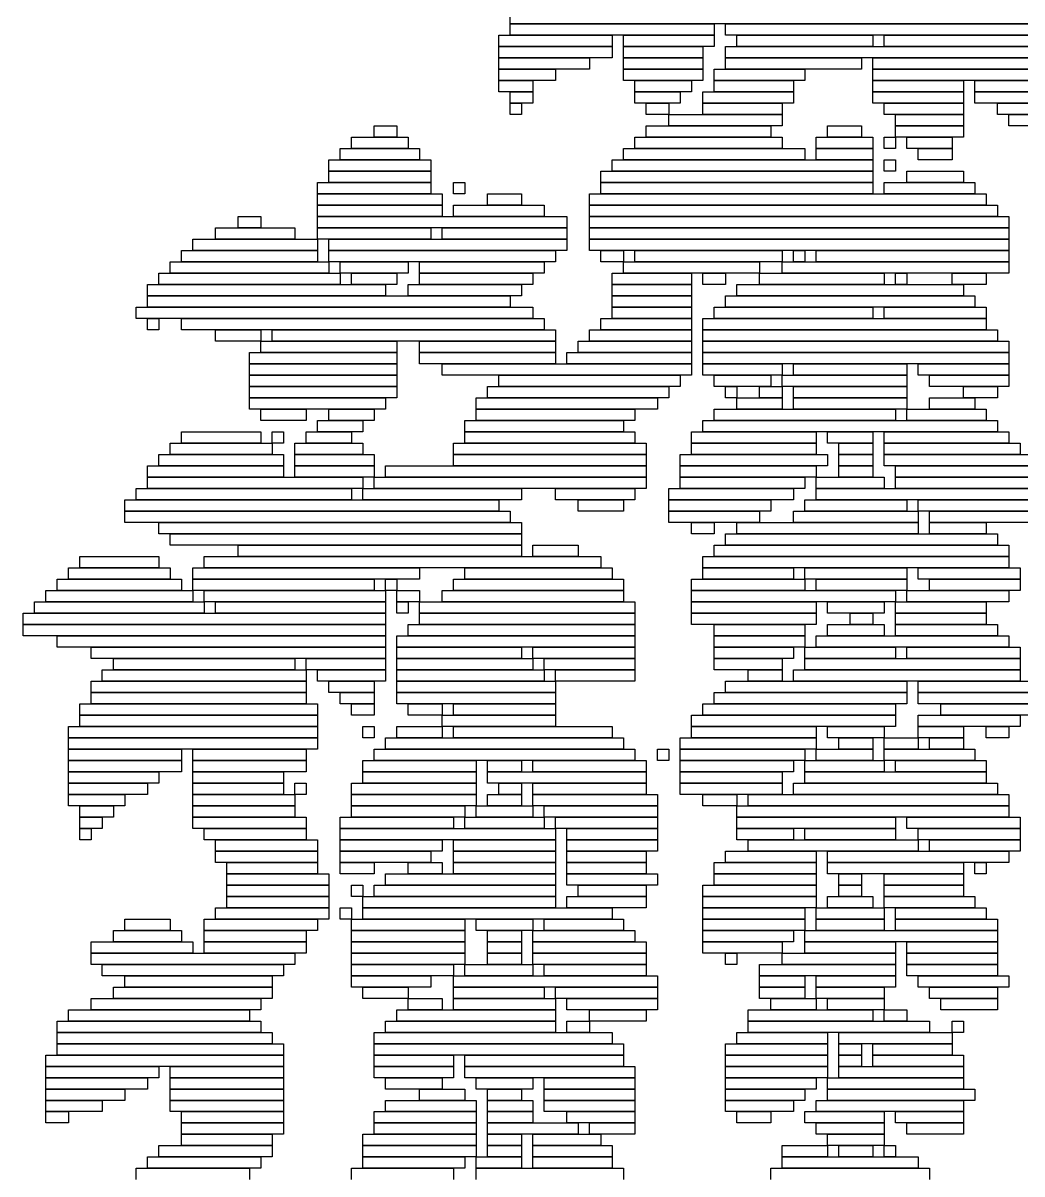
# Model space of a CAD drawing. Extents: x 39 to 985, y 65 to 958.
# Drawn here: x 41 to 129.2, y 319.5 to 421.1 of the extents above; entities that cross this region are included whole.
import ezdxf

# ---------------------------------------------------------------- set-up
doc = ezdxf.new("R2010")
doc.units = 0

msp = doc.modelspace()

# ---------------------------------------------------------------- linework, layer by layer
for p, q in [((84, 421), (84, 422)), ((131, 421), (84, 421)), ((84, 421), (102, 421)), ((84, 420), (84, 421)), ((102, 421), (102, 420)), ((103, 421), (132, 421)), ((103, 420), (103, 421)), ((83, 420), (93, 420)), ((83, 419), (83, 420)), ((102, 420), (84, 420)), ((93, 420), (93, 419)), ((94, 420), (102, 420)), ((94, 419), (94, 420)), ((102, 420), (102, 419)), ((132, 420), (103, 420)), ((104, 420), (116, 420)), ((104, 419), (104, 420)), ((116, 420), (116, 419)), ((117, 420), (133, 420)), ((117, 419), (117, 420)), ((93, 419), (83, 419)), ((83, 419), (93, 419)), ((83, 418), (83, 419)), ((93, 419), (93, 418)), ((102, 419), (94, 419)), ((94, 419), (101, 419)), ((94, 418), (94, 419)), ((101, 419), (101, 418)), ((103, 419), (134, 419)), ((103, 418), (103, 419)), ((116, 419), (104, 419)), ((133, 419), (117, 419)), ((93, 418), (83, 418)), ((83, 418), (91, 418)), ((83, 417), (83, 418)), ((91, 418), (91, 417)), ((101, 418), (94, 418)), ((94, 418), (101, 418)), ((94, 417), (94, 418)), ((101, 418), (101, 417)), ((134, 418), (103, 418)), ((103, 418), (115, 418)), ((103, 417), (103, 418)), ((115, 418), (115, 417)), ((116, 418), (134, 418)), ((116, 417), (116, 418)), ((91, 417), (83, 417)), ((83, 417), (88, 417)), ((83, 416), (83, 417)), ((88, 417), (88, 416)), ((101, 417), (94, 417)), ((94, 417), (101, 417)), ((94, 416), (94, 417)), ((101, 417), (101, 416)), ((102, 417), (110, 417)), ((102, 416), (102, 417)), ((115, 417), (103, 417)), ((110, 417), (110, 416)), ((134, 417), (116, 417)), ((116, 417), (135, 417)), ((116, 416), (116, 417)), ((88, 416), (83, 416)), ((83, 416), (86, 416)), ((83, 415), (83, 416)), ((86, 416), (86, 415)), ((101, 416), (94, 416)), ((95, 416), (100, 416)), ((95, 415), (95, 416)), ((100, 416), (100, 415)), ((110, 416), (102, 416)), ((102, 416), (109, 416)), ((102, 415), (102, 416)), ((109, 416), (109, 415)), ((135, 416), (116, 416)), ((116, 416), (124, 416)), ((116, 415), (116, 416)), ((124, 416), (124, 415)), ((125, 416), (135, 416)), ((125, 415), (125, 416)), ((86, 415), (83, 415)), ((84, 415), (86, 415)), ((84, 414), (84, 415)), ((86, 415), (86, 414)), ((100, 415), (95, 415)), ((95, 415), (99, 415)), ((95, 414), (95, 415)), ((99, 415), (99, 414)), ((101, 415), (109, 415)), ((101, 414), (101, 415)), ((109, 415), (102, 415)), ((109, 415), (109, 414)), ((124, 415), (116, 415)), ((116, 415), (124, 415)), ((116, 414), (116, 415)), ((124, 415), (124, 414)), ((135, 415), (125, 415)), ((125, 415), (135, 415)), ((125, 414), (125, 415)), ((86, 414), (84, 414)), ((84, 414), (85, 414)), ((84, 413), (84, 414)), ((85, 414), (85, 413)), ((99, 414), (95, 414)), ((96, 414), (98, 414)), ((96, 413), (96, 414)), ((98, 414), (98, 413)), ((109, 414), (101, 414)), ((101, 414), (108, 414)), ((101, 413), (101, 414)), ((108, 414), (108, 413)), ((124, 414), (116, 414)), ((117, 414), (124, 414)), ((117, 413), (117, 414)), ((124, 414), (124, 413)), ((135, 414), (125, 414)), ((127, 414), (135, 414)), ((127, 413), (127, 414)), ((85, 413), (84, 413)), ((98, 413), (96, 413)), ((98, 413), (108, 413)), ((98, 412), (98, 413)), ((108, 413), (101, 413)), ((108, 413), (108, 412)), ((124, 413), (117, 413)), ((118, 413), (124, 413)), ((118, 412), (118, 413)), ((124, 413), (124, 412)), ((135, 413), (127, 413)), ((128, 413), (135, 413)), ((128, 412), (128, 413)), ((72, 412), (74, 412)), ((72, 411), (72, 412)), ((74, 412), (74, 411)), ((96, 412), (107, 412)), ((96, 411), (96, 412)), ((108, 412), (98, 412)), ((107, 412), (107, 411)), ((112, 412), (115, 412)), ((112, 411), (112, 412)), ((115, 412), (115, 411)), ((124, 412), (118, 412)), ((118, 412), (124, 412)), ((118, 411), (118, 412)), ((124, 412), (124, 411)), ((135, 412), (128, 412)), ((70, 411), (75, 411)), ((70, 410), (70, 411)), ((74, 411), (72, 411)), ((75, 411), (75, 410)), ((95, 411), (108, 411)), ((95, 410), (95, 411)), ((107, 411), (96, 411)), ((108, 411), (108, 410)), ((111, 411), (116, 411)), ((111, 410), (111, 411)), ((115, 411), (112, 411)), ((116, 411), (116, 410)), ((117, 411), (118, 411)), ((117, 410), (117, 411)), ((124, 411), (118, 411)), ((118, 411), (118, 410)), ((119, 411), (123, 411)), ((119, 410), (119, 411)), ((123, 411), (123, 410)), ((69, 410), (76, 410)), ((69, 409), (69, 410)), ((75, 410), (70, 410)), ((76, 410), (76, 409)), ((94, 410), (110, 410)), ((94, 409), (94, 410)), ((108, 410), (95, 410)), ((110, 410), (110, 409)), ((116, 410), (111, 410)), ((111, 410), (116, 410)), ((111, 409), (111, 410)), ((116, 410), (116, 409)), ((118, 410), (117, 410)), ((123, 410), (119, 410)), ((120, 410), (123, 410)), ((120, 409), (120, 410)), ((123, 410), (123, 409)), ((68, 409), (77, 409)), ((68, 408), (68, 409)), ((76, 409), (69, 409)), ((77, 409), (77, 408)), ((93, 409), (116, 409)), ((93, 408), (93, 409)), ((110, 409), (94, 409)), ((116, 409), (111, 409)), ((116, 409), (116, 408)), ((117, 409), (118, 409)), ((117, 408), (117, 409)), ((118, 409), (118, 408)), ((123, 409), (120, 409)), ((77, 408), (68, 408)), ((68, 408), (77, 408)), ((68, 407), (68, 408)), ((77, 408), (77, 407)), ((92, 408), (116, 408)), ((92, 407), (92, 408)), ((116, 408), (93, 408)), ((116, 408), (116, 407)), ((118, 408), (117, 408)), ((119, 408), (124, 408)), ((119, 407), (119, 408)), ((124, 408), (124, 407)), ((67, 407), (77, 407)), ((67, 406), (67, 407)), ((77, 407), (68, 407)), ((77, 407), (77, 406)), ((79, 407), (80, 407)), ((79, 406), (79, 407)), ((80, 407), (80, 406)), ((116, 407), (92, 407)), ((92, 407), (116, 407)), ((92, 406), (92, 407)), ((116, 407), (116, 406)), ((117, 407), (125, 407)), ((117, 406), (117, 407)), ((124, 407), (119, 407)), ((125, 407), (125, 406)), ((77, 406), (67, 406)), ((67, 406), (78, 406)), ((67, 405), (67, 406)), ((78, 406), (78, 405)), ((80, 406), (79, 406)), ((82, 406), (85, 406)), ((82, 405), (82, 406)), ((85, 406), (85, 405)), ((91, 406), (126, 406)), ((91, 405), (91, 406)), ((116, 406), (92, 406)), ((125, 406), (117, 406)), ((126, 406), (126, 405)), ((78, 405), (67, 405)), ((67, 405), (78, 405)), ((67, 404), (67, 405)), ((78, 405), (78, 404)), ((79, 405), (87, 405)), ((79, 404), (79, 405)), ((85, 405), (82, 405)), ((87, 405), (87, 404)), ((126, 405), (91, 405)), ((91, 405), (127, 405)), ((91, 404), (91, 405)), ((127, 405), (127, 404)), ((60, 404), (62, 404)), ((60, 403), (60, 404)), ((62, 404), (62, 403)), ((78, 404), (67, 404)), ((67, 404), (89, 404)), ((67, 403), (67, 404)), ((87, 404), (79, 404)), ((89, 404), (89, 403)), ((127, 404), (91, 404)), ((91, 404), (128, 404)), ((91, 403), (91, 404)), ((128, 404), (128, 403)), ((58, 403), (65, 403)), ((58, 402), (58, 403)), ((62, 403), (60, 403)), ((65, 403), (65, 402)), ((89, 403), (67, 403)), ((67, 403), (77, 403)), ((67, 402), (67, 403)), ((77, 403), (77, 402)), ((78, 403), (89, 403)), ((78, 402), (78, 403)), ((89, 403), (89, 402)), ((128, 403), (91, 403)), ((91, 403), (128, 403)), ((91, 402), (91, 403)), ((128, 403), (128, 402)), ((56, 402), (67, 402)), ((56, 401), (56, 402)), ((65, 402), (58, 402)), ((77, 402), (67, 402)), ((67, 402), (67, 401)), ((68, 402), (89, 402)), ((68, 401), (68, 402)), ((89, 402), (78, 402)), ((89, 402), (89, 401)), ((128, 402), (91, 402)), ((91, 402), (128, 402)), ((91, 401), (91, 402)), ((128, 402), (128, 401)), ((55, 401), (67, 401)), ((55, 400), (55, 401)), ((67, 401), (56, 401)), ((67, 401), (67, 400)), ((89, 401), (68, 401)), ((68, 401), (88, 401)), ((68, 400), (68, 401)), ((88, 401), (88, 400)), ((128, 401), (91, 401)), ((92, 401), (94, 401)), ((92, 400), (92, 401)), ((94, 401), (94, 400)), ((95, 401), (108, 401)), ((95, 400), (95, 401)), ((108, 401), (108, 400)), ((109, 401), (110, 401)), ((109, 400), (109, 401)), ((110, 401), (110, 400)), ((111, 401), (128, 401)), ((111, 400), (111, 401)), ((128, 401), (128, 400)), ((54, 400), (68, 400)), ((54, 399), (54, 400)), ((67, 400), (55, 400)), ((88, 400), (68, 400)), ((68, 400), (68, 399)), ((69, 400), (75, 400)), ((69, 399), (69, 400)), ((75, 400), (75, 399)), ((76, 400), (87, 400)), ((76, 399), (76, 400)), ((87, 400), (87, 399)), ((94, 400), (92, 400)), ((94, 400), (106, 400)), ((94, 399), (94, 400)), ((108, 400), (95, 400)), ((106, 400), (106, 399)), ((108, 400), (128, 400)), ((108, 399), (108, 400)), ((110, 400), (109, 400)), ((128, 400), (111, 400)), ((128, 400), (128, 399)), ((53, 399), (69, 399)), ((53, 398), (53, 399)), ((68, 399), (54, 399)), ((75, 399), (69, 399)), ((69, 399), (69, 398)), ((70, 399), (74, 399)), ((70, 398), (70, 399)), ((74, 399), (74, 398)), ((87, 399), (76, 399)), ((76, 399), (86, 399)), ((76, 398), (76, 399)), ((86, 399), (86, 398)), ((93, 399), (100, 399)), ((93, 398), (93, 399)), ((106, 399), (94, 399)), ((100, 399), (100, 398)), ((101, 399), (103, 399)), ((101, 398), (101, 399)), ((103, 399), (103, 398)), ((106, 399), (117, 399)), ((106, 398), (106, 399)), ((128, 399), (108, 399)), ((117, 399), (117, 398)), ((118, 399), (119, 399)), ((118, 398), (118, 399)), ((119, 399), (119, 398)), ((123, 399), (126, 399)), ((123, 398), (123, 399)), ((126, 399), (126, 398)), ((52, 398), (73, 398)), ((52, 397), (52, 398)), ((69, 398), (53, 398)), ((74, 398), (70, 398)), ((73, 398), (73, 397)), ((75, 398), (85, 398)), ((75, 397), (75, 398)), ((86, 398), (76, 398)), ((85, 398), (85, 397)), ((100, 398), (93, 398)), ((93, 398), (100, 398)), ((93, 397), (93, 398)), ((100, 398), (100, 397)), ((103, 398), (101, 398)), ((104, 398), (124, 398)), ((104, 397), (104, 398)), ((117, 398), (106, 398)), ((119, 398), (118, 398)), ((126, 398), (123, 398)), ((124, 398), (124, 397)), ((73, 397), (52, 397)), ((52, 397), (84, 397)), ((52, 396), (52, 397)), ((85, 397), (75, 397)), ((84, 397), (84, 396)), ((100, 397), (93, 397)), ((93, 397), (100, 397)), ((93, 396), (93, 397)), ((100, 397), (100, 396)), ((103, 397), (125, 397)), ((103, 396), (103, 397)), ((124, 397), (104, 397)), ((125, 397), (125, 396)), ((51, 396), (86, 396)), ((51, 395), (51, 396)), ((84, 396), (52, 396)), ((86, 396), (86, 395)), ((100, 396), (93, 396)), ((93, 396), (100, 396)), ((93, 395), (93, 396)), ((100, 396), (100, 395)), ((102, 396), (116, 396)), ((102, 395), (102, 396)), ((125, 396), (103, 396)), ((116, 396), (116, 395)), ((117, 396), (126, 396)), ((117, 395), (117, 396)), ((126, 396), (126, 395)), ((86, 395), (51, 395)), ((52, 395), (53, 395)), ((52, 394), (52, 395)), ((53, 395), (53, 394)), ((55, 395), (87, 395)), ((55, 394), (55, 395)), ((87, 395), (87, 394)), ((92, 395), (100, 395)), ((92, 394), (92, 395)), ((100, 395), (93, 395)), ((100, 395), (100, 394)), ((101, 395), (126, 395)), ((101, 394), (101, 395)), ((116, 395), (102, 395)), ((126, 395), (117, 395)), ((126, 395), (126, 394)), ((53, 394), (52, 394)), ((87, 394), (55, 394)), ((58, 394), (62, 394)), ((58, 393), (58, 394)), ((62, 394), (62, 393)), ((63, 394), (88, 394)), ((63, 393), (63, 394)), ((88, 394), (88, 393)), ((91, 394), (100, 394)), ((91, 393), (91, 394)), ((100, 394), (92, 394)), ((100, 394), (100, 393)), ((126, 394), (101, 394)), ((101, 394), (127, 394)), ((101, 393), (101, 394)), ((127, 394), (127, 393)), ((62, 393), (58, 393)), ((62, 393), (74, 393)), ((62, 392), (62, 393)), ((88, 393), (63, 393)), ((74, 393), (74, 392)), ((76, 393), (88, 393)), ((76, 392), (76, 393)), ((88, 393), (88, 392)), ((90, 393), (100, 393)), ((90, 392), (90, 393)), ((100, 393), (91, 393)), ((100, 393), (100, 392)), ((127, 393), (101, 393)), ((101, 393), (128, 393)), ((101, 392), (101, 393)), ((128, 393), (128, 392)), ((61, 392), (74, 392)), ((61, 391), (61, 392)), ((74, 392), (62, 392)), ((74, 392), (74, 391)), ((88, 392), (76, 392)), ((76, 392), (88, 392)), ((76, 391), (76, 392)), ((88, 392), (88, 391)), ((89, 392), (100, 392)), ((89, 391), (89, 392)), ((100, 392), (90, 392)), ((100, 392), (100, 391)), ((128, 392), (101, 392)), ((101, 392), (128, 392)), ((101, 391), (101, 392)), ((128, 392), (128, 391)), ((74, 391), (61, 391)), ((61, 391), (74, 391)), ((61, 390), (61, 391)), ((74, 391), (74, 390)), ((88, 391), (76, 391)), ((78, 391), (100, 391)), ((78, 390), (78, 391)), ((100, 391), (89, 391)), ((100, 391), (100, 390)), ((128, 391), (101, 391)), ((101, 391), (108, 391)), ((101, 390), (101, 391)), ((108, 391), (108, 390)), ((109, 391), (119, 391)), ((109, 390), (109, 391)), ((119, 391), (119, 390)), ((120, 391), (128, 391)), ((120, 390), (120, 391)), ((128, 391), (128, 390)), ((74, 390), (61, 390)), ((61, 390), (74, 390)), ((61, 389), (61, 390)), ((74, 390), (74, 389)), ((100, 390), (78, 390)), ((83, 390), (99, 390)), ((83, 389), (83, 390)), ((99, 390), (99, 389)), ((108, 390), (101, 390)), ((102, 390), (107, 390)), ((102, 389), (102, 390)), ((107, 390), (107, 389)), ((108, 390), (119, 390)), ((108, 389), (108, 390)), ((119, 390), (109, 390)), ((119, 390), (119, 389)), ((128, 390), (120, 390)), ((121, 390), (128, 390)), ((121, 389), (121, 390)), ((128, 390), (128, 389)), ((74, 389), (61, 389)), ((61, 389), (74, 389)), ((61, 388), (61, 389)), ((74, 389), (74, 388)), ((82, 389), (98, 389)), ((82, 388), (82, 389)), ((99, 389), (83, 389)), ((98, 389), (98, 388)), ((107, 389), (102, 389)), ((103, 389), (104, 389)), ((103, 388), (103, 389)), ((104, 389), (104, 388)), ((106, 389), (108, 389)), ((106, 388), (106, 389)), ((119, 389), (108, 389)), ((108, 389), (108, 388)), ((109, 389), (119, 389)), ((109, 388), (109, 389)), ((119, 389), (119, 388)), ((128, 389), (121, 389)), ((124, 389), (127, 389)), ((124, 388), (124, 389)), ((127, 389), (127, 388)), ((74, 388), (61, 388)), ((61, 388), (73, 388)), ((61, 387), (61, 388)), ((73, 388), (73, 387)), ((81, 388), (97, 388)), ((81, 387), (81, 388)), ((98, 388), (82, 388)), ((97, 388), (97, 387)), ((104, 388), (103, 388)), ((104, 388), (108, 388)), ((104, 387), (104, 388)), ((108, 388), (106, 388)), ((108, 388), (108, 387)), ((119, 388), (109, 388)), ((109, 388), (119, 388)), ((109, 387), (109, 388)), ((119, 388), (119, 387)), ((121, 388), (125, 388)), ((121, 387), (121, 388)), ((127, 388), (124, 388)), ((125, 388), (125, 387)), ((73, 387), (61, 387)), ((62, 387), (66, 387)), ((62, 386), (62, 387)), ((66, 387), (66, 386)), ((68, 387), (72, 387)), ((68, 386), (68, 387)), ((72, 387), (72, 386)), ((97, 387), (81, 387)), ((81, 387), (95, 387)), ((81, 386), (81, 387)), ((95, 387), (95, 386)), ((102, 387), (118, 387)), ((102, 386), (102, 387)), ((108, 387), (104, 387)), ((119, 387), (109, 387)), ((118, 387), (118, 386)), ((119, 387), (126, 387)), ((119, 386), (119, 387)), ((125, 387), (121, 387)), ((126, 387), (126, 386)), ((66, 386), (62, 386)), ((67, 386), (71, 386)), ((67, 385), (67, 386)), ((72, 386), (68, 386)), ((71, 386), (71, 385)), ((80, 386), (94, 386)), ((80, 385), (80, 386)), ((95, 386), (81, 386)), ((94, 386), (94, 385)), ((101, 386), (127, 386)), ((101, 385), (101, 386)), ((118, 386), (102, 386)), ((126, 386), (119, 386)), ((127, 386), (127, 385)), ((54, 384), (63, 384)), ((54, 383), (54, 384)), ((55, 385), (62, 385)), ((55, 384), (55, 385)), ((62, 384), (55, 384)), ((62, 385), (62, 384)), ((63, 385), (64, 385)), ((63, 384), (63, 385)), ((64, 384), (63, 384)), ((63, 384), (63, 383)), ((64, 385), (64, 384)), ((65, 384), (71, 384)), ((65, 383), (65, 384)), ((66, 385), (70, 385)), ((66, 384), (66, 385)), ((70, 384), (66, 384)), ((71, 385), (67, 385)), ((70, 385), (70, 384)), ((71, 384), (71, 383)), ((79, 384), (96, 384)), ((79, 383), (79, 384)), ((94, 385), (80, 385)), ((80, 385), (95, 385)), ((80, 384), (80, 385)), ((95, 384), (80, 384)), ((95, 385), (95, 384)), ((96, 384), (96, 383)), ((100, 385), (111, 385)), ((100, 384), (100, 385)), ((111, 384), (100, 384)), ((100, 384), (111, 384)), ((100, 383), (100, 384)), ((127, 385), (101, 385)), ((111, 385), (111, 384)), ((111, 384), (111, 383)), ((112, 385), (116, 385)), ((112, 384), (112, 385)), ((116, 384), (112, 384)), ((113, 384), (116, 384)), ((113, 383), (113, 384)), ((116, 385), (116, 384)), ((116, 384), (116, 383)), ((117, 385), (128, 385)), ((117, 384), (117, 385)), ((128, 384), (117, 384)), ((117, 384), (129, 384)), ((117, 383), (117, 384)), ((128, 385), (128, 384)), ((129, 384), (129, 383)), ((53, 383), (64, 383)), ((53, 382), (53, 383)), ((63, 383), (54, 383)), ((64, 383), (64, 382)), ((71, 383), (65, 383)), ((65, 383), (72, 383)), ((65, 382), (65, 383)), ((72, 383), (72, 382)), ((96, 383), (79, 383)), ((79, 383), (96, 383)), ((79, 382), (79, 383)), ((96, 383), (96, 382)), ((99, 383), (112, 383)), ((99, 382), (99, 383)), ((111, 383), (100, 383)), ((112, 383), (112, 382)), ((116, 383), (113, 383)), ((113, 383), (116, 383)), ((113, 382), (113, 383)), ((116, 383), (116, 382)), ((129, 383), (117, 383)), ((117, 383), (130, 383)), ((117, 382), (117, 383)), ((52, 382), (64, 382)), ((52, 381), (52, 382)), ((64, 382), (53, 382)), ((64, 382), (64, 381)), ((72, 382), (65, 382)), ((65, 382), (72, 382)), ((65, 381), (65, 382)), ((72, 382), (72, 381)), ((73, 382), (96, 382)), ((73, 381), (73, 382)), ((96, 382), (79, 382)), ((96, 382), (96, 381)), ((112, 382), (99, 382)), ((99, 382), (111, 382)), ((99, 381), (99, 382)), ((111, 382), (111, 381)), ((116, 382), (113, 382)), ((113, 382), (116, 382)), ((113, 381), (113, 382)), ((116, 382), (116, 381)), ((130, 382), (117, 382)), ((118, 382), (130, 382)), ((118, 381), (118, 382)), ((64, 381), (52, 381)), ((52, 381), (71, 381)), ((52, 380), (52, 381)), ((72, 381), (65, 381)), ((71, 381), (71, 380)), ((72, 381), (96, 381)), ((72, 380), (72, 381)), ((96, 381), (73, 381)), ((96, 381), (96, 380)), ((111, 381), (99, 381)), ((99, 381), (110, 381)), ((99, 380), (99, 381)), ((110, 381), (110, 380)), ((111, 381), (117, 381)), ((111, 380), (111, 381)), ((116, 381), (113, 381)), ((117, 381), (117, 380)), ((130, 381), (118, 381)), ((118, 381), (130, 381)), ((118, 380), (118, 381)), ((51, 380), (70, 380)), ((51, 379), (51, 380)), ((71, 380), (52, 380)), ((70, 380), (70, 379)), ((71, 380), (85, 380)), ((71, 379), (71, 380)), ((96, 380), (72, 380)), ((85, 380), (85, 379)), ((88, 380), (95, 380)), ((88, 379), (88, 380)), ((95, 380), (95, 379)), ((98, 380), (109, 380)), ((98, 379), (98, 380)), ((110, 380), (99, 380)), ((109, 380), (109, 379)), ((117, 380), (111, 380)), ((111, 380), (131, 380)), ((111, 379), (111, 380)), ((130, 380), (118, 380)), ((50, 379), (83, 379)), ((50, 378), (50, 379)), ((70, 379), (51, 379)), ((85, 379), (71, 379)), ((83, 379), (83, 378)), ((95, 379), (88, 379)), ((90, 379), (94, 379)), ((90, 378), (90, 379)), ((94, 379), (94, 378)), ((109, 379), (98, 379)), ((98, 379), (107, 379)), ((98, 378), (98, 379)), ((107, 379), (107, 378)), ((110, 379), (119, 379)), ((110, 378), (110, 379)), ((131, 379), (111, 379)), ((119, 379), (119, 378)), ((120, 379), (130, 379)), ((120, 378), (120, 379)), ((83, 378), (50, 378)), ((50, 378), (84, 378)), ((50, 377), (50, 378)), ((84, 378), (84, 377)), ((94, 378), (90, 378)), ((107, 378), (98, 378)), ((98, 378), (106, 378)), ((98, 377), (98, 378)), ((106, 378), (106, 377)), ((109, 378), (120, 378)), ((109, 377), (109, 378)), ((119, 378), (110, 378)), ((130, 378), (120, 378)), ((120, 378), (120, 377)), ((121, 378), (130, 378)), ((121, 377), (121, 378)), ((84, 377), (50, 377)), ((53, 377), (85, 377)), ((53, 376), (53, 377)), ((85, 377), (85, 376)), ((106, 377), (98, 377)), ((100, 377), (102, 377)), ((100, 376), (100, 377)), ((102, 377), (102, 376)), ((104, 377), (120, 377)), ((104, 376), (104, 377)), ((120, 377), (109, 377)), ((120, 377), (120, 376)), ((130, 377), (121, 377)), ((121, 377), (126, 377)), ((121, 376), (121, 377)), ((126, 377), (126, 376)), ((85, 376), (53, 376)), ((54, 376), (85, 376)), ((54, 375), (54, 376)), ((85, 376), (85, 375)), ((102, 376), (100, 376)), ((103, 376), (127, 376)), ((103, 375), (103, 376)), ((120, 376), (104, 376)), ((126, 376), (121, 376)), ((127, 376), (127, 375)), ((85, 375), (54, 375)), ((60, 375), (85, 375)), ((60, 374), (60, 375)), ((85, 375), (85, 374)), ((86, 375), (90, 375)), ((86, 374), (86, 375)), ((90, 375), (90, 374)), ((102, 375), (128, 375)), ((102, 374), (102, 375)), ((127, 375), (103, 375)), ((128, 375), (128, 374)), ((46, 374), (53, 374)), ((46, 373), (46, 374)), ((53, 374), (53, 373)), ((57, 374), (92, 374)), ((57, 373), (57, 374)), ((85, 374), (60, 374)), ((90, 374), (86, 374)), ((92, 374), (92, 373)), ((101, 374), (128, 374)), ((101, 373), (101, 374)), ((128, 374), (102, 374)), ((128, 374), (128, 373)), ((45, 373), (54, 373)), ((45, 372), (45, 373)), ((53, 373), (46, 373)), ((54, 373), (54, 372)), ((56, 373), (76, 373)), ((56, 372), (56, 373)), ((92, 373), (57, 373)), ((76, 373), (76, 372)), ((80, 373), (93, 373)), ((80, 372), (80, 373)), ((93, 373), (93, 372)), ((128, 373), (101, 373)), ((101, 373), (109, 373)), ((101, 372), (101, 373)), ((109, 373), (109, 372)), ((110, 373), (119, 373)), ((110, 372), (110, 373)), ((119, 373), (119, 372)), ((120, 373), (129, 373)), ((120, 372), (120, 373)), ((129, 373), (129, 372)), ((44, 372), (55, 372)), ((44, 371), (44, 372)), ((54, 372), (45, 372)), ((55, 372), (55, 371)), ((76, 372), (56, 372)), ((56, 372), (72, 372)), ((56, 371), (56, 372)), ((72, 372), (72, 371)), ((73, 372), (74, 372)), ((73, 371), (73, 372)), ((74, 372), (74, 371)), ((79, 372), (94, 372)), ((79, 371), (79, 372)), ((93, 372), (80, 372)), ((94, 372), (94, 371)), ((100, 372), (110, 372)), ((100, 371), (100, 372)), ((109, 372), (101, 372)), ((119, 372), (110, 372)), ((110, 372), (110, 371)), ((111, 372), (119, 372)), ((111, 371), (111, 372)), ((119, 372), (119, 371)), ((129, 372), (120, 372)), ((121, 372), (129, 372)), ((121, 371), (121, 372)), ((129, 372), (129, 371)), ((43, 371), (56, 371)), ((43, 370), (43, 371)), ((55, 371), (44, 371)), ((72, 371), (56, 371)), ((56, 371), (56, 370)), ((57, 371), (73, 371)), ((57, 370), (57, 371)), ((74, 371), (73, 371)), ((73, 371), (73, 370)), ((74, 371), (76, 371)), ((74, 370), (74, 371)), ((76, 371), (76, 370)), ((78, 371), (94, 371)), ((78, 370), (78, 371)), ((94, 371), (79, 371)), ((94, 371), (94, 370)), ((110, 371), (100, 371)), ((100, 371), (118, 371)), ((100, 370), (100, 371)), ((119, 371), (111, 371)), ((118, 371), (118, 370)), ((119, 371), (128, 371)), ((119, 370), (119, 371)), ((129, 371), (121, 371)), ((128, 371), (128, 370)), ((42, 370), (57, 370)), ((42, 369), (42, 370)), ((56, 370), (43, 370)), ((73, 370), (57, 370)), ((57, 370), (57, 369)), ((58, 370), (73, 370)), ((58, 369), (58, 370)), ((73, 370), (73, 369)), ((76, 370), (74, 370)), ((74, 370), (75, 370)), ((74, 369), (74, 370)), ((75, 370), (75, 369)), ((76, 370), (95, 370)), ((76, 369), (76, 370)), ((94, 370), (78, 370)), ((95, 370), (95, 369)), ((118, 370), (100, 370)), ((100, 370), (111, 370)), ((100, 369), (100, 370)), ((111, 370), (111, 369)), ((112, 370), (117, 370)), ((112, 369), (112, 370)), ((117, 370), (117, 369)), ((118, 370), (126, 370)), ((118, 369), (118, 370)), ((128, 370), (119, 370)), ((126, 370), (126, 369)), ((41, 369), (73, 369)), ((41, 368), (41, 369)), ((57, 369), (42, 369)), ((73, 369), (58, 369)), ((73, 369), (73, 368)), ((75, 369), (74, 369)), ((95, 369), (76, 369)), ((76, 369), (95, 369)), ((76, 368), (76, 369)), ((95, 369), (95, 368)), ((111, 369), (100, 369)), ((100, 369), (111, 369)), ((100, 368), (100, 369)), ((111, 369), (111, 368)), ((117, 369), (112, 369)), ((114, 369), (116, 369)), ((114, 368), (114, 369)), ((116, 369), (116, 368)), ((126, 369), (118, 369)), ((118, 369), (126, 369)), ((118, 368), (118, 369)), ((126, 369), (126, 368)), ((73, 368), (41, 368)), ((41, 368), (73, 368)), ((41, 367), (41, 368)), ((73, 368), (73, 367)), ((75, 368), (95, 368)), ((75, 367), (75, 368)), ((95, 368), (76, 368)), ((95, 368), (95, 367)), ((111, 368), (100, 368)), ((102, 368), (110, 368)), ((102, 367), (102, 368)), ((110, 368), (110, 367)), ((112, 368), (117, 368)), ((112, 367), (112, 368)), ((116, 368), (114, 368)), ((117, 368), (117, 367)), ((126, 368), (118, 368)), ((118, 368), (127, 368)), ((118, 367), (118, 368)), ((127, 368), (127, 367)), ((73, 367), (41, 367)), ((44, 367), (73, 367)), ((44, 366), (44, 367)), ((73, 367), (73, 366)), ((74, 367), (95, 367)), ((74, 366), (74, 367)), ((95, 367), (75, 367)), ((95, 367), (95, 366)), ((110, 367), (102, 367)), ((102, 367), (110, 367)), ((102, 366), (102, 367)), ((110, 367), (110, 366)), ((111, 367), (128, 367)), ((111, 366), (111, 367)), ((117, 367), (112, 367)), ((127, 367), (118, 367)), ((128, 367), (128, 366)), ((73, 366), (44, 366)), ((47, 366), (73, 366)), ((47, 365), (47, 366)), ((73, 366), (73, 365)), ((95, 366), (74, 366)), ((74, 366), (85, 366)), ((74, 365), (74, 366)), ((85, 366), (85, 365)), ((86, 366), (95, 366)), ((86, 365), (86, 366)), ((95, 366), (95, 365)), ((110, 366), (102, 366)), ((102, 366), (109, 366)), ((102, 365), (102, 366)), ((109, 366), (109, 365)), ((110, 366), (118, 366)), ((110, 365), (110, 366)), ((128, 366), (111, 366)), ((118, 366), (118, 365)), ((119, 366), (129, 366)), ((119, 365), (119, 366)), ((129, 366), (129, 365)), ((73, 365), (47, 365)), ((49, 365), (65, 365)), ((49, 364), (49, 365)), ((65, 365), (65, 364)), ((66, 365), (73, 365)), ((66, 364), (66, 365)), ((73, 365), (73, 364)), ((85, 365), (74, 365)), ((74, 365), (86, 365)), ((74, 364), (74, 365)), ((95, 365), (86, 365)), ((86, 365), (86, 364)), ((87, 365), (95, 365)), ((87, 364), (87, 365)), ((95, 365), (95, 364)), ((109, 365), (102, 365)), ((102, 365), (108, 365)), ((102, 364), (102, 365)), ((108, 365), (108, 364)), ((118, 365), (110, 365)), ((110, 365), (129, 365)), ((110, 364), (110, 365)), ((129, 365), (119, 365)), ((129, 365), (129, 364)), ((48, 364), (66, 364)), ((48, 363), (48, 364)), ((65, 364), (49, 364)), ((73, 364), (66, 364)), ((66, 364), (66, 363)), ((67, 364), (73, 364)), ((67, 363), (67, 364)), ((73, 364), (73, 363)), ((86, 364), (74, 364)), ((74, 364), (87, 364)), ((74, 363), (74, 364)), ((95, 364), (87, 364)), ((87, 364), (87, 363)), ((88, 364), (95, 364)), ((88, 363), (88, 364)), ((95, 364), (95, 363)), ((108, 364), (102, 364)), ((105, 364), (108, 364)), ((105, 363), (105, 364)), ((108, 364), (108, 363)), ((109, 364), (129, 364)), ((109, 363), (109, 364)), ((129, 364), (110, 364)), ((129, 364), (129, 363)), ((47, 363), (66, 363)), ((47, 362), (47, 363)), ((66, 363), (48, 363)), ((66, 363), (66, 362)), ((73, 363), (67, 363)), ((68, 363), (72, 363)), ((68, 362), (68, 363)), ((72, 363), (72, 362)), ((87, 363), (74, 363)), ((74, 363), (88, 363)), ((74, 362), (74, 363)), ((95, 363), (88, 363)), ((88, 363), (88, 362)), ((103, 363), (119, 363)), ((103, 362), (103, 363)), ((108, 363), (105, 363)), ((129, 363), (109, 363)), ((119, 363), (119, 362)), ((120, 363), (130, 363)), ((120, 362), (120, 363)), ((66, 362), (47, 362)), ((47, 362), (66, 362)), ((47, 361), (47, 362)), ((66, 362), (66, 361)), ((72, 362), (68, 362)), ((69, 362), (72, 362)), ((69, 361), (69, 362)), ((72, 362), (72, 361)), ((88, 362), (74, 362)), ((74, 362), (88, 362)), ((74, 361), (74, 362)), ((88, 362), (88, 361)), ((102, 362), (119, 362)), ((102, 361), (102, 362)), ((119, 362), (103, 362)), ((119, 362), (119, 361)), ((130, 362), (120, 362)), ((120, 362), (130, 362)), ((120, 361), (120, 362)), ((46, 361), (67, 361)), ((46, 360), (46, 361)), ((66, 361), (47, 361)), ((67, 361), (67, 360)), ((72, 361), (69, 361)), ((70, 361), (72, 361)), ((70, 360), (70, 361)), ((72, 361), (72, 360)), ((88, 361), (74, 361)), ((75, 361), (78, 361)), ((75, 360), (75, 361)), ((78, 361), (78, 360)), ((79, 361), (88, 361)), ((79, 360), (79, 361)), ((88, 361), (88, 360)), ((101, 361), (118, 361)), ((101, 360), (101, 361)), ((119, 361), (102, 361)), ((118, 361), (118, 360)), ((130, 361), (120, 361)), ((122, 361), (130, 361)), ((122, 360), (122, 361)), ((67, 360), (46, 360)), ((46, 360), (67, 360)), ((46, 359), (46, 360)), ((67, 360), (67, 359)), ((72, 360), (70, 360)), ((78, 360), (75, 360)), ((78, 360), (88, 360)), ((78, 359), (78, 360)), ((88, 360), (79, 360)), ((88, 360), (88, 359)), ((100, 360), (118, 360)), ((100, 359), (100, 360)), ((118, 360), (101, 360)), ((118, 360), (118, 359)), ((120, 360), (129, 360)), ((120, 359), (120, 360)), ((130, 360), (122, 360)), ((129, 360), (129, 359)), ((45, 359), (67, 359)), ((45, 358), (45, 359)), ((67, 359), (46, 359)), ((67, 359), (67, 358)), ((71, 359), (72, 359)), ((71, 358), (71, 359)), ((72, 359), (72, 358)), ((74, 359), (78, 359)), ((74, 358), (74, 359)), ((88, 359), (78, 359)), ((78, 359), (78, 358)), ((79, 359), (93, 359)), ((79, 358), (79, 359)), ((93, 359), (93, 358)), ((118, 359), (100, 359)), ((100, 359), (111, 359)), ((100, 358), (100, 359)), ((111, 359), (111, 358)), ((112, 359), (117, 359)), ((112, 358), (112, 359)), ((117, 359), (117, 358)), ((129, 359), (120, 359)), ((120, 359), (124, 359)), ((120, 358), (120, 359)), ((124, 359), (124, 358)), ((126, 359), (128, 359)), ((126, 358), (126, 359)), ((128, 359), (128, 358)), ((67, 358), (45, 358)), ((45, 358), (67, 358)), ((45, 357), (45, 358)), ((67, 358), (67, 357)), ((72, 358), (71, 358)), ((73, 358), (94, 358)), ((73, 357), (73, 358)), ((78, 358), (74, 358)), ((93, 358), (79, 358)), ((94, 358), (94, 357)), ((99, 358), (111, 358)), ((99, 357), (99, 358)), ((111, 358), (100, 358)), ((111, 358), (111, 357)), ((117, 358), (112, 358)), ((113, 358), (116, 358)), ((113, 357), (113, 358)), ((116, 358), (116, 357)), ((117, 358), (120, 358)), ((117, 357), (117, 358)), ((124, 358), (120, 358)), ((120, 358), (120, 357)), ((121, 358), (124, 358)), ((121, 357), (121, 358)), ((124, 358), (124, 357)), ((128, 358), (126, 358)), ((67, 357), (45, 357)), ((45, 357), (55, 357)), ((45, 356), (45, 357)), ((55, 357), (55, 356)), ((56, 357), (66, 357)), ((56, 356), (56, 357)), ((66, 357), (66, 356)), ((72, 357), (95, 357)), ((72, 356), (72, 357)), ((94, 357), (73, 357)), ((95, 357), (95, 356)), ((97, 357), (98, 357)), ((97, 356), (97, 357)), ((98, 357), (98, 356)), ((111, 357), (99, 357)), ((99, 357), (110, 357)), ((99, 356), (99, 357)), ((110, 357), (110, 356)), ((111, 357), (116, 357)), ((111, 356), (111, 357)), ((116, 357), (113, 357)), ((116, 357), (116, 356)), ((120, 357), (117, 357)), ((117, 357), (125, 357)), ((117, 356), (117, 357)), ((124, 357), (121, 357)), ((125, 357), (125, 356)), ((55, 356), (45, 356)), ((45, 356), (55, 356)), ((45, 355), (45, 356)), ((55, 356), (55, 355)), ((66, 356), (56, 356)), ((56, 356), (66, 356)), ((56, 355), (56, 356)), ((66, 356), (66, 355)), ((71, 356), (81, 356)), ((71, 355), (71, 356)), ((95, 356), (72, 356)), ((81, 356), (81, 355)), ((82, 356), (85, 356)), ((82, 355), (82, 356)), ((85, 356), (85, 355)), ((86, 356), (96, 356)), ((86, 355), (86, 356)), ((96, 356), (96, 355)), ((98, 356), (97, 356)), ((110, 356), (99, 356)), ((99, 356), (109, 356)), ((99, 355), (99, 356)), ((109, 356), (109, 355)), ((110, 356), (117, 356)), ((110, 355), (110, 356)), ((116, 356), (111, 356)), ((125, 356), (117, 356)), ((117, 356), (117, 355)), ((118, 356), (126, 356)), ((118, 355), (118, 356)), ((126, 356), (126, 355)), ((55, 355), (45, 355)), ((45, 355), (53, 355)), ((45, 354), (45, 355)), ((53, 355), (53, 354)), ((66, 355), (56, 355)), ((56, 355), (64, 355)), ((56, 354), (56, 355)), ((64, 355), (64, 354)), ((81, 355), (71, 355)), ((71, 355), (81, 355)), ((71, 354), (71, 355)), ((81, 355), (81, 354)), ((85, 355), (82, 355)), ((82, 355), (96, 355)), ((82, 354), (82, 355)), ((96, 355), (86, 355)), ((96, 355), (96, 354)), ((109, 355), (99, 355)), ((99, 355), (108, 355)), ((99, 354), (99, 355)), ((108, 355), (108, 354)), ((117, 355), (110, 355)), ((110, 355), (126, 355)), ((110, 354), (110, 355)), ((126, 355), (118, 355)), ((126, 355), (126, 354)), ((53, 354), (45, 354)), ((45, 354), (52, 354)), ((45, 353), (45, 354)), ((52, 354), (52, 353)), ((64, 354), (56, 354)), ((56, 354), (64, 354)), ((56, 353), (56, 354)), ((64, 354), (64, 353)), ((65, 354), (66, 354)), ((65, 353), (65, 354)), ((66, 354), (66, 353)), ((70, 354), (81, 354)), ((70, 353), (70, 354)), ((81, 354), (71, 354)), ((81, 354), (81, 353)), ((96, 354), (82, 354)), ((83, 354), (85, 354)), ((83, 353), (83, 354)), ((85, 354), (85, 353)), ((86, 354), (96, 354)), ((86, 353), (86, 354)), ((96, 354), (96, 353)), ((108, 354), (99, 354)), ((99, 354), (108, 354)), ((99, 353), (99, 354)), ((108, 354), (108, 353)), ((109, 354), (127, 354)), ((109, 353), (109, 354)), ((126, 354), (110, 354)), ((127, 354), (127, 353)), ((52, 353), (45, 353)), ((45, 353), (50, 353)), ((45, 352), (45, 353)), ((50, 353), (50, 352)), ((64, 353), (56, 353)), ((56, 353), (65, 353)), ((56, 352), (56, 353)), ((66, 353), (65, 353)), ((65, 353), (65, 352)), ((81, 353), (70, 353)), ((70, 353), (81, 353)), ((70, 352), (70, 353)), ((81, 353), (81, 352)), ((82, 353), (85, 353)), ((82, 352), (82, 353)), ((85, 353), (83, 353)), ((85, 353), (85, 352)), ((96, 353), (86, 353)), ((86, 353), (97, 353)), ((86, 352), (86, 353)), ((97, 353), (97, 352)), ((108, 353), (99, 353)), ((101, 353), (104, 353)), ((101, 352), (101, 353)), ((104, 353), (104, 352)), ((105, 353), (128, 353)), ((105, 352), (105, 353)), ((127, 353), (109, 353)), ((128, 353), (128, 352)), ((50, 352), (45, 352)), ((46, 352), (49, 352)), ((46, 351), (46, 352)), ((49, 352), (49, 351)), ((65, 352), (56, 352)), ((56, 352), (65, 352)), ((56, 351), (56, 352)), ((65, 352), (65, 351)), ((81, 352), (70, 352)), ((70, 352), (80, 352)), ((70, 351), (70, 352)), ((80, 352), (80, 351)), ((81, 352), (86, 352)), ((81, 351), (81, 352)), ((85, 352), (82, 352)), ((97, 352), (86, 352)), ((86, 352), (86, 351)), ((87, 352), (97, 352)), ((87, 351), (87, 352)), ((97, 352), (97, 351)), ((104, 352), (101, 352)), ((104, 352), (128, 352)), ((104, 351), (104, 352)), ((128, 352), (105, 352)), ((128, 352), (128, 351)), ((49, 351), (46, 351)), ((46, 351), (48, 351)), ((46, 350), (46, 351)), ((48, 351), (48, 350)), ((65, 351), (56, 351)), ((56, 351), (66, 351)), ((56, 350), (56, 351)), ((66, 351), (66, 350)), ((69, 351), (79, 351)), ((69, 350), (69, 351)), ((80, 351), (70, 351)), ((79, 351), (79, 350)), ((80, 351), (87, 351)), ((80, 350), (80, 351)), ((86, 351), (81, 351)), ((97, 351), (87, 351)), ((87, 351), (87, 350)), ((88, 351), (97, 351)), ((88, 350), (88, 351)), ((97, 351), (97, 350)), ((128, 351), (104, 351)), ((104, 351), (118, 351)), ((104, 350), (104, 351)), ((118, 351), (118, 350)), ((119, 351), (129, 351)), ((119, 350), (119, 351)), ((129, 351), (129, 350)), ((48, 350), (46, 350)), ((46, 350), (47, 350)), ((46, 349), (46, 350)), ((47, 350), (47, 349)), ((66, 350), (56, 350)), ((57, 350), (66, 350)), ((57, 349), (57, 350)), ((66, 350), (66, 349)), ((79, 350), (69, 350)), ((69, 350), (88, 350)), ((69, 349), (69, 350)), ((87, 350), (80, 350)), ((97, 350), (88, 350)), ((88, 350), (88, 349)), ((89, 350), (97, 350)), ((89, 349), (89, 350)), ((97, 350), (97, 349)), ((118, 350), (104, 350)), ((104, 350), (109, 350)), ((104, 349), (104, 350)), ((109, 350), (109, 349)), ((110, 350), (118, 350)), ((110, 349), (110, 350)), ((118, 350), (118, 349)), ((129, 350), (119, 350)), ((120, 350), (129, 350)), ((120, 349), (120, 350)), ((129, 350), (129, 349)), ((47, 349), (46, 349)), ((66, 349), (57, 349)), ((58, 349), (67, 349)), ((58, 348), (58, 349)), ((67, 349), (67, 348)), ((88, 349), (69, 349)), ((69, 349), (78, 349)), ((69, 348), (69, 349)), ((78, 349), (78, 348)), ((79, 349), (88, 349)), ((79, 348), (79, 349)), ((88, 349), (88, 348)), ((97, 349), (89, 349)), ((89, 349), (97, 349)), ((89, 348), (89, 349)), ((97, 349), (97, 348)), ((109, 349), (104, 349)), ((105, 349), (120, 349)), ((105, 348), (105, 349)), ((118, 349), (110, 349)), ((129, 349), (120, 349)), ((120, 349), (120, 348)), ((121, 349), (129, 349)), ((121, 348), (121, 349)), ((129, 349), (129, 348)), ((67, 348), (58, 348)), ((58, 348), (67, 348)), ((58, 347), (58, 348)), ((67, 348), (67, 347)), ((78, 348), (69, 348)), ((69, 348), (77, 348)), ((69, 347), (69, 348)), ((77, 348), (77, 347)), ((88, 348), (79, 348)), ((79, 348), (88, 348)), ((79, 347), (79, 348)), ((88, 348), (88, 347)), ((97, 348), (89, 348)), ((89, 348), (96, 348)), ((89, 347), (89, 348)), ((96, 348), (96, 347)), ((103, 348), (111, 348)), ((103, 347), (103, 348)), ((120, 348), (105, 348)), ((111, 348), (111, 347)), ((112, 348), (128, 348)), ((112, 347), (112, 348)), ((129, 348), (121, 348)), ((128, 348), (128, 347)), ((67, 347), (58, 347)), ((59, 347), (67, 347)), ((59, 346), (59, 347)), ((67, 347), (67, 346)), ((77, 347), (69, 347)), ((69, 347), (72, 347)), ((69, 346), (69, 347)), ((72, 347), (72, 346)), ((75, 347), (78, 347)), ((75, 346), (75, 347)), ((78, 347), (78, 346)), ((88, 347), (79, 347)), ((79, 347), (88, 347)), ((79, 346), (79, 347)), ((88, 347), (88, 346)), ((96, 347), (89, 347)), ((89, 347), (96, 347)), ((89, 346), (89, 347)), ((96, 347), (96, 346)), ((102, 347), (111, 347)), ((102, 346), (102, 347)), ((111, 347), (103, 347)), ((111, 347), (111, 346)), ((128, 347), (112, 347)), ((112, 347), (124, 347)), ((112, 346), (112, 347)), ((124, 347), (124, 346)), ((125, 347), (126, 347)), ((125, 346), (125, 347)), ((126, 347), (126, 346)), ((67, 346), (59, 346)), ((59, 346), (68, 346)), ((59, 345), (59, 346)), ((68, 346), (68, 345)), ((72, 346), (69, 346)), ((73, 346), (88, 346)), ((73, 345), (73, 346)), ((78, 346), (75, 346)), ((88, 346), (79, 346)), ((88, 346), (88, 345)), ((96, 346), (89, 346)), ((89, 346), (97, 346)), ((89, 345), (89, 346)), ((97, 346), (97, 345)), ((111, 346), (102, 346)), ((102, 346), (111, 346)), ((102, 345), (102, 346)), ((111, 346), (111, 345)), ((124, 346), (112, 346)), ((113, 346), (115, 346)), ((113, 345), (113, 346)), ((115, 346), (115, 345)), ((117, 346), (124, 346)), ((117, 345), (117, 346)), ((124, 346), (124, 345)), ((126, 346), (125, 346)), ((68, 345), (59, 345)), ((59, 345), (68, 345)), ((59, 344), (59, 345)), ((68, 345), (68, 344)), ((70, 345), (71, 345)), ((70, 344), (70, 345)), ((71, 345), (71, 344)), ((72, 345), (88, 345)), ((72, 344), (72, 345)), ((88, 345), (73, 345)), ((88, 345), (88, 344)), ((97, 345), (89, 345)), ((90, 345), (96, 345)), ((90, 344), (90, 345)), ((96, 345), (96, 344)), ((101, 345), (111, 345)), ((101, 344), (101, 345)), ((111, 345), (102, 345)), ((111, 345), (111, 344)), ((115, 345), (113, 345)), ((113, 345), (115, 345)), ((113, 344), (113, 345)), ((115, 345), (115, 344)), ((124, 345), (117, 345)), ((117, 345), (124, 345)), ((117, 344), (117, 345)), ((124, 345), (124, 344)), ((68, 344), (59, 344)), ((59, 344), (68, 344)), ((59, 343), (59, 344)), ((68, 344), (68, 343)), ((71, 344), (70, 344)), ((71, 344), (88, 344)), ((71, 343), (71, 344)), ((88, 344), (72, 344)), ((88, 344), (88, 343)), ((89, 344), (96, 344)), ((89, 343), (89, 344)), ((96, 344), (90, 344)), ((96, 344), (96, 343)), ((111, 344), (101, 344)), ((101, 344), (111, 344)), ((101, 343), (101, 344)), ((111, 344), (111, 343)), ((112, 344), (116, 344)), ((112, 343), (112, 344)), ((115, 344), (113, 344)), ((116, 344), (116, 343)), ((124, 344), (117, 344)), ((117, 344), (125, 344)), ((117, 343), (117, 344)), ((125, 344), (125, 343)), ((58, 343), (68, 343)), ((58, 342), (58, 343)), ((68, 343), (59, 343)), ((68, 343), (68, 342)), ((69, 343), (70, 343)), ((69, 342), (69, 343)), ((70, 343), (70, 342)), ((88, 343), (71, 343)), ((71, 343), (93, 343)), ((71, 342), (71, 343)), ((96, 343), (89, 343)), ((93, 343), (93, 342)), ((111, 343), (101, 343)), ((101, 343), (110, 343)), ((101, 342), (101, 343)), ((110, 343), (110, 342)), ((111, 343), (117, 343)), ((111, 342), (111, 343)), ((116, 343), (112, 343)), ((125, 343), (117, 343)), ((117, 343), (117, 342)), ((118, 343), (126, 343)), ((118, 342), (118, 343)), ((126, 343), (126, 342)), ((50, 342), (54, 342)), ((50, 341), (50, 342)), ((54, 342), (54, 341)), ((57, 342), (67, 342)), ((57, 341), (57, 342)), ((68, 342), (58, 342)), ((67, 342), (67, 341)), ((70, 342), (69, 342)), ((70, 342), (80, 342)), ((70, 341), (70, 342)), ((93, 342), (71, 342)), ((80, 342), (80, 341)), ((81, 342), (86, 342)), ((81, 341), (81, 342)), ((86, 342), (86, 341)), ((87, 342), (94, 342)), ((87, 341), (87, 342)), ((94, 342), (94, 341)), ((110, 342), (101, 342)), ((101, 342), (110, 342)), ((101, 341), (101, 342)), ((110, 342), (110, 341)), ((117, 342), (111, 342)), ((111, 342), (117, 342)), ((111, 341), (111, 342)), ((117, 342), (117, 341)), ((126, 342), (118, 342)), ((118, 342), (127, 342)), ((118, 341), (118, 342)), ((127, 342), (127, 341)), ((49, 341), (55, 341)), ((49, 340), (49, 341)), ((54, 341), (50, 341)), ((55, 341), (55, 340)), ((67, 341), (57, 341)), ((57, 341), (66, 341)), ((57, 340), (57, 341)), ((66, 341), (66, 340)), ((80, 341), (70, 341)), ((70, 341), (80, 341)), ((70, 340), (70, 341)), ((80, 341), (80, 340)), ((86, 341), (81, 341)), ((82, 341), (85, 341)), ((82, 340), (82, 341)), ((85, 341), (85, 340)), ((86, 341), (95, 341)), ((86, 340), (86, 341)), ((94, 341), (87, 341)), ((95, 341), (95, 340)), ((110, 341), (101, 341)), ((101, 341), (109, 341)), ((101, 340), (101, 341)), ((109, 341), (109, 340)), ((110, 341), (127, 341)), ((110, 340), (110, 341)), ((117, 341), (111, 341)), ((127, 341), (118, 341)), ((127, 341), (127, 340)), ((47, 340), (56, 340)), ((47, 339), (47, 340)), ((55, 340), (49, 340)), ((56, 340), (56, 339)), ((66, 340), (57, 340)), ((57, 340), (66, 340)), ((57, 339), (57, 340)), ((66, 340), (66, 339)), ((80, 340), (70, 340)), ((70, 340), (80, 340)), ((70, 339), (70, 340)), ((80, 340), (80, 339)), ((85, 340), (82, 340)), ((82, 340), (85, 340)), ((82, 339), (82, 340)), ((85, 340), (85, 339)), ((95, 340), (86, 340)), ((86, 340), (96, 340)), ((86, 339), (86, 340)), ((96, 340), (96, 339)), ((109, 340), (101, 340)), ((101, 340), (108, 340)), ((101, 339), (101, 340)), ((108, 340), (108, 339)), ((127, 340), (110, 340)), ((110, 340), (118, 340)), ((110, 339), (110, 340)), ((118, 340), (118, 339)), ((119, 340), (127, 340)), ((119, 339), (119, 340)), ((127, 340), (127, 339)), ((56, 339), (47, 339)), ((47, 339), (65, 339)), ((47, 338), (47, 339)), ((66, 339), (57, 339)), ((65, 339), (65, 338)), ((80, 339), (70, 339)), ((70, 339), (80, 339)), ((70, 338), (70, 339)), ((80, 339), (80, 338)), ((85, 339), (82, 339)), ((82, 339), (85, 339)), ((82, 338), (82, 339)), ((85, 339), (85, 338)), ((96, 339), (86, 339)), ((86, 339), (96, 339)), ((86, 338), (86, 339)), ((96, 339), (96, 338)), ((108, 339), (101, 339)), ((103, 339), (104, 339)), ((103, 338), (103, 339)), ((104, 339), (104, 338)), ((108, 339), (118, 339)), ((108, 338), (108, 339)), ((118, 339), (110, 339)), ((118, 339), (118, 338)), ((127, 339), (119, 339)), ((119, 339), (127, 339)), ((119, 338), (119, 339)), ((127, 339), (127, 338)), ((65, 338), (47, 338)), ((48, 338), (64, 338)), ((48, 337), (48, 338)), ((64, 338), (64, 337)), ((80, 338), (70, 338)), ((70, 338), (79, 338)), ((70, 337), (70, 338)), ((79, 338), (79, 337)), ((80, 338), (86, 338)), ((80, 337), (80, 338)), ((85, 338), (82, 338)), ((96, 338), (86, 338)), ((86, 338), (86, 337)), ((87, 338), (96, 338)), ((87, 337), (87, 338)), ((96, 338), (96, 337)), ((104, 338), (103, 338)), ((106, 338), (118, 338)), ((106, 337), (106, 338)), ((118, 338), (108, 338)), ((118, 338), (118, 337)), ((127, 338), (119, 338)), ((119, 338), (127, 338)), ((119, 337), (119, 338)), ((127, 338), (127, 337)), ((64, 337), (48, 337)), ((50, 337), (63, 337)), ((50, 336), (50, 337)), ((63, 337), (63, 336)), ((79, 337), (70, 337)), ((70, 337), (77, 337)), ((70, 336), (70, 337)), ((77, 337), (77, 336)), ((79, 337), (97, 337)), ((79, 336), (79, 337)), ((86, 337), (80, 337)), ((96, 337), (87, 337)), ((97, 337), (97, 336)), ((118, 337), (106, 337)), ((106, 337), (110, 337)), ((106, 336), (106, 337)), ((110, 337), (110, 336)), ((111, 337), (118, 337)), ((111, 336), (111, 337)), ((118, 337), (118, 336)), ((127, 337), (119, 337)), ((120, 337), (128, 337)), ((120, 336), (120, 337)), ((128, 337), (128, 336)), ((49, 336), (63, 336)), ((49, 335), (49, 336)), ((63, 336), (50, 336)), ((63, 336), (63, 335)), ((77, 336), (70, 336)), ((71, 336), (75, 336)), ((71, 335), (71, 336)), ((75, 336), (75, 335)), ((97, 336), (79, 336)), ((79, 336), (87, 336)), ((79, 335), (79, 336)), ((87, 336), (87, 335)), ((88, 336), (97, 336)), ((88, 335), (88, 336)), ((97, 336), (97, 335)), ((110, 336), (106, 336)), ((106, 336), (110, 336)), ((106, 335), (106, 336)), ((110, 336), (110, 335)), ((118, 336), (111, 336)), ((111, 336), (117, 336)), ((111, 335), (111, 336)), ((117, 336), (117, 335)), ((128, 336), (120, 336)), ((121, 336), (127, 336)), ((121, 335), (121, 336)), ((127, 336), (127, 335)), ((47, 335), (62, 335)), ((47, 334), (47, 335)), ((63, 335), (49, 335)), ((62, 335), (62, 334)), ((75, 335), (71, 335)), ((75, 335), (78, 335)), ((75, 334), (75, 335)), ((78, 335), (78, 334)), ((87, 335), (79, 335)), ((79, 335), (88, 335)), ((79, 334), (79, 335)), ((97, 335), (88, 335)), ((88, 335), (88, 334)), ((89, 335), (97, 335)), ((89, 334), (89, 335)), ((97, 335), (97, 334)), ((110, 335), (106, 335)), ((107, 335), (111, 335)), ((107, 334), (107, 335)), ((117, 335), (111, 335)), ((111, 335), (111, 334)), ((112, 335), (117, 335)), ((112, 334), (112, 335)), ((117, 335), (117, 334)), ((127, 335), (121, 335)), ((122, 335), (127, 335)), ((122, 334), (122, 335)), ((127, 335), (127, 334)), ((45, 334), (61, 334)), ((45, 333), (45, 334)), ((62, 334), (47, 334)), ((61, 334), (61, 333)), ((74, 334), (88, 334)), ((74, 333), (74, 334)), ((78, 334), (75, 334)), ((88, 334), (79, 334)), ((88, 334), (88, 333)), ((97, 334), (89, 334)), ((91, 334), (96, 334)), ((91, 333), (91, 334)), ((96, 334), (96, 333)), ((105, 334), (116, 334)), ((105, 333), (105, 334)), ((111, 334), (107, 334)), ((117, 334), (112, 334)), ((116, 334), (116, 333)), ((117, 334), (119, 334)), ((117, 333), (117, 334)), ((119, 334), (119, 333)), ((127, 334), (122, 334)), ((44, 333), (62, 333)), ((44, 332), (44, 333)), ((61, 333), (45, 333)), ((62, 333), (62, 332)), ((73, 333), (88, 333)), ((73, 332), (73, 333)), ((88, 333), (74, 333)), ((88, 333), (88, 332)), ((89, 333), (91, 333)), ((89, 332), (89, 333)), ((96, 333), (91, 333)), ((91, 333), (91, 332)), ((116, 333), (105, 333)), ((105, 333), (121, 333)), ((105, 332), (105, 333)), ((119, 333), (117, 333)), ((121, 333), (121, 332)), ((123, 333), (124, 333)), ((123, 332), (123, 333)), ((124, 333), (124, 332)), ((62, 332), (44, 332)), ((44, 332), (63, 332)), ((44, 331), (44, 332)), ((63, 332), (63, 331)), ((72, 332), (93, 332)), ((72, 331), (72, 332)), ((88, 332), (73, 332)), ((91, 332), (89, 332)), ((93, 332), (93, 331)), ((104, 332), (112, 332)), ((104, 331), (104, 332)), ((121, 332), (105, 332)), ((112, 332), (112, 331)), ((113, 332), (123, 332)), ((113, 331), (113, 332)), ((124, 332), (123, 332)), ((123, 332), (123, 331)), ((63, 331), (44, 331)), ((44, 331), (64, 331)), ((44, 330), (44, 331)), ((64, 331), (64, 330)), ((93, 331), (72, 331)), ((72, 331), (94, 331)), ((72, 330), (72, 331)), ((94, 331), (94, 330)), ((103, 331), (112, 331)), ((103, 330), (103, 331)), ((112, 331), (104, 331)), ((112, 331), (112, 330)), ((123, 331), (113, 331)), ((113, 331), (115, 331)), ((113, 330), (113, 331)), ((115, 331), (115, 330)), ((116, 331), (123, 331)), ((116, 330), (116, 331)), ((123, 331), (123, 330)), ((43, 330), (64, 330)), ((43, 329), (43, 330)), ((64, 330), (44, 330)), ((64, 330), (64, 329)), ((94, 330), (72, 330)), ((72, 330), (79, 330)), ((72, 329), (72, 330)), ((79, 330), (79, 329)), ((80, 330), (94, 330)), ((80, 329), (80, 330)), ((94, 330), (94, 329)), ((112, 330), (103, 330)), ((103, 330), (112, 330)), ((103, 329), (103, 330)), ((112, 330), (112, 329)), ((115, 330), (113, 330)), ((113, 330), (115, 330)), ((113, 329), (113, 330)), ((115, 330), (115, 329)), ((123, 330), (116, 330)), ((116, 330), (124, 330)), ((116, 329), (116, 330)), ((124, 330), (124, 329)), ((64, 329), (43, 329)), ((43, 329), (53, 329)), ((43, 328), (43, 329)), ((53, 329), (53, 328)), ((54, 329), (64, 329)), ((54, 328), (54, 329)), ((64, 329), (64, 328)), ((79, 329), (72, 329)), ((72, 329), (79, 329)), ((72, 328), (72, 329)), ((79, 329), (79, 328)), ((94, 329), (80, 329)), ((80, 329), (95, 329)), ((80, 328), (80, 329)), ((95, 329), (95, 328)), ((112, 329), (103, 329)), ((103, 329), (112, 329)), ((103, 328), (103, 329)), ((112, 329), (112, 328)), ((115, 329), (113, 329)), ((113, 329), (124, 329)), ((113, 328), (113, 329)), ((124, 329), (116, 329)), ((124, 329), (124, 328)), ((53, 328), (43, 328)), ((43, 328), (52, 328)), ((43, 327), (43, 328)), ((52, 328), (52, 327)), ((64, 328), (54, 328)), ((54, 328), (64, 328)), ((54, 327), (54, 328)), ((64, 328), (64, 327)), ((79, 328), (72, 328)), ((73, 328), (78, 328)), ((73, 327), (73, 328)), ((78, 328), (78, 327)), ((95, 328), (80, 328)), ((81, 328), (86, 328)), ((81, 327), (81, 328)), ((86, 328), (86, 327)), ((87, 328), (95, 328)), ((87, 327), (87, 328)), ((95, 328), (95, 327)), ((112, 328), (103, 328)), ((103, 328), (111, 328)), ((103, 327), (103, 328)), ((111, 328), (111, 327)), ((112, 328), (124, 328)), ((112, 327), (112, 328)), ((124, 328), (113, 328)), ((124, 328), (124, 327)), ((52, 327), (43, 327)), ((43, 327), (50, 327)), ((43, 326), (43, 327)), ((50, 327), (50, 326)), ((64, 327), (54, 327)), ((54, 327), (64, 327)), ((54, 326), (54, 327)), ((64, 327), (64, 326)), ((78, 327), (73, 327)), ((76, 327), (80, 327)), ((76, 326), (76, 327)), ((80, 327), (80, 326)), ((86, 327), (81, 327)), ((82, 327), (85, 327)), ((82, 326), (82, 327)), ((85, 327), (85, 326)), ((95, 327), (87, 327)), ((87, 327), (95, 327)), ((87, 326), (87, 327)), ((95, 327), (95, 326)), ((111, 327), (103, 327)), ((103, 327), (110, 327)), ((103, 326), (103, 327)), ((110, 327), (110, 326)), ((124, 327), (112, 327)), ((112, 327), (125, 327)), ((112, 326), (112, 327)), ((125, 327), (125, 326)), ((50, 326), (43, 326)), ((43, 326), (48, 326)), ((43, 325), (43, 326)), ((48, 326), (48, 325)), ((64, 326), (54, 326)), ((54, 326), (64, 326)), ((54, 325), (54, 326)), ((64, 326), (64, 325)), ((73, 326), (81, 326)), ((73, 325), (73, 326)), ((80, 326), (76, 326)), ((81, 326), (81, 325)), ((85, 326), (82, 326)), ((82, 326), (86, 326)), ((82, 325), (82, 326)), ((86, 326), (86, 325)), ((95, 326), (87, 326)), ((87, 326), (95, 326)), ((87, 325), (87, 326)), ((95, 326), (95, 325)), ((110, 326), (103, 326)), ((103, 326), (109, 326)), ((103, 325), (103, 326)), ((109, 326), (109, 325)), ((111, 326), (124, 326)), ((111, 325), (111, 326)), ((125, 326), (112, 326)), ((124, 326), (124, 325)), ((48, 325), (43, 325)), ((43, 325), (45, 325)), ((43, 324), (43, 325)), ((45, 325), (45, 324)), ((64, 325), (54, 325)), ((55, 325), (64, 325)), ((55, 324), (55, 325)), ((64, 325), (64, 324)), ((72, 325), (81, 325)), ((72, 324), (72, 325)), ((81, 325), (73, 325)), ((81, 325), (81, 324)), ((86, 325), (82, 325)), ((82, 325), (86, 325)), ((82, 324), (82, 325)), ((86, 325), (86, 324)), ((95, 325), (87, 325)), ((89, 325), (95, 325)), ((89, 324), (89, 325)), ((95, 325), (95, 324)), ((109, 325), (103, 325)), ((104, 325), (107, 325)), ((104, 324), (104, 325)), ((107, 325), (107, 324)), ((110, 325), (117, 325)), ((110, 324), (110, 325)), ((124, 325), (111, 325)), ((117, 325), (117, 324)), ((118, 325), (124, 325)), ((118, 324), (118, 325)), ((124, 325), (124, 324)), ((45, 324), (43, 324)), ((64, 324), (55, 324)), ((55, 324), (64, 324)), ((55, 323), (55, 324)), ((64, 324), (64, 323)), ((81, 324), (72, 324)), ((72, 324), (81, 324)), ((72, 323), (72, 324)), ((81, 324), (81, 323)), ((86, 324), (82, 324)), ((82, 324), (90, 324)), ((82, 323), (82, 324)), ((95, 324), (89, 324)), ((90, 324), (90, 323)), ((91, 324), (95, 324)), ((91, 323), (91, 324)), ((95, 324), (95, 323)), ((107, 324), (104, 324)), ((117, 324), (110, 324)), ((111, 324), (117, 324)), ((111, 323), (111, 324)), ((117, 324), (117, 323)), ((124, 324), (118, 324)), ((119, 324), (124, 324)), ((119, 323), (119, 324)), ((124, 324), (124, 323)), ((64, 323), (55, 323)), ((55, 323), (63, 323)), ((55, 322), (55, 323)), ((63, 323), (63, 322)), ((71, 323), (81, 323)), ((71, 322), (71, 323)), ((81, 323), (72, 323)), ((81, 323), (81, 322)), ((90, 323), (82, 323)), ((82, 323), (85, 323)), ((82, 322), (82, 323)), ((85, 323), (85, 322)), ((86, 323), (92, 323)), ((86, 322), (86, 323)), ((95, 323), (91, 323)), ((92, 323), (92, 322)), ((117, 323), (111, 323)), ((112, 323), (117, 323)), ((112, 322), (112, 323)), ((117, 323), (117, 322)), ((124, 323), (119, 323)), ((53, 322), (63, 322)), ((53, 321), (53, 322)), ((63, 322), (55, 322)), ((63, 322), (63, 321)), ((81, 322), (71, 322)), ((71, 322), (81, 322)), ((71, 321), (71, 322)), ((81, 322), (81, 321)), ((85, 322), (82, 322)), ((82, 322), (85, 322)), ((82, 321), (82, 322)), ((85, 322), (85, 321)), ((92, 322), (86, 322)), ((86, 322), (93, 322)), ((86, 321), (86, 322)), ((93, 322), (93, 321)), ((108, 322), (112, 322)), ((108, 321), (108, 322)), ((117, 322), (112, 322)), ((112, 322), (112, 321)), ((113, 322), (116, 322)), ((113, 321), (113, 322)), ((116, 322), (116, 321)), ((117, 322), (118, 322)), ((117, 321), (117, 322)), ((118, 322), (118, 321)), ((51, 320), (61, 320)), ((51, 319), (51, 320)), ((52, 321), (62, 321)), ((52, 320), (52, 321)), ((62, 320), (52, 320)), ((63, 321), (53, 321)), ((61, 320), (61, 319)), ((62, 321), (62, 320)), ((70, 320), (79, 320)), ((70, 319), (70, 320)), ((81, 321), (71, 321)), ((71, 321), (80, 321)), ((71, 320), (71, 321)), ((80, 320), (71, 320)), ((79, 320), (79, 319)), ((80, 321), (80, 320)), ((81, 321), (85, 321)), ((81, 320), (81, 321)), ((85, 320), (81, 320)), ((81, 320), (94, 320)), ((81, 319), (81, 320)), ((85, 321), (82, 321)), ((85, 321), (85, 320)), ((93, 321), (86, 321)), ((86, 321), (93, 321)), ((86, 320), (86, 321)), ((93, 320), (86, 320)), ((93, 321), (93, 320)), ((94, 320), (94, 319)), ((107, 320), (121, 320)), ((107, 319), (107, 320)), ((112, 321), (108, 321)), ((108, 321), (120, 321)), ((108, 320), (108, 321)), ((120, 320), (108, 320)), ((116, 321), (113, 321)), ((118, 321), (117, 321)), ((120, 321), (120, 320)), ((121, 320), (121, 319))]:
    msp.add_line(p, q)

doc.saveas('drawing.dxf')
